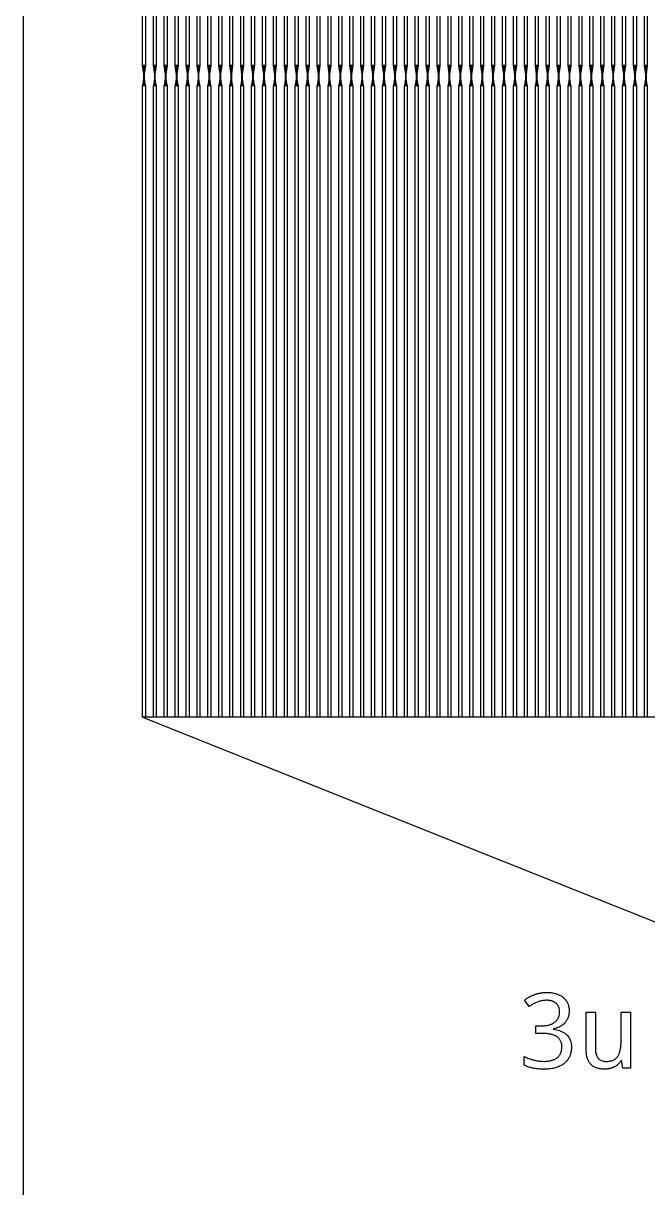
# Model space of a CAD drawing. Extents: x 0 to 762, y 0 to 762.
# Drawn here: x 0 to 65.7, y 135.9 to 258.4 of the extents above; entities that cross this region are included whole.
import ezdxf

# ---------------------------------------------------------------- set-up
doc = ezdxf.new("R2010")
doc.units = 0
doc.layers.get('0').update_dxf_attribs({"linetype": 'CONTINUOUS'})

msp = doc.modelspace()

# ---------------------------------------------------------------- linework, layer by layer
at = {"color": 7}
msp.add_lwpolyline([(0, 0), (761.986, 0), (761.986, 761.986), (0, 761.986), (0, 0)], close=True, dxfattribs=at)
at = {"color": 0}
for points in [[(12.5497, 322.574), (12.8498, 322.574), (12.8498, 253.996), (12.5497, 253.996), (12.5497, 322.574)], [(13.6985, 322.574), (13.9985, 322.574), (13.9985, 253.996), (13.6985, 253.996), (13.6985, 322.574)], [(14.8472, 322.574), (15.1472, 322.574), (15.1472, 253.996), (14.8472, 253.996), (14.8472, 322.574)], [(15.996, 322.574), (16.296, 322.574), (16.296, 253.996), (15.996, 253.996), (15.996, 322.574)], [(17.1446, 322.574), (17.4447, 322.574), (17.4447, 253.996), (17.1446, 253.996), (17.1446, 322.574)], [(18.2935, 322.574), (18.5935, 322.574), (18.5935, 253.996), (18.2935, 253.996), (18.2935, 322.574)], [(19.4421, 322.574), (19.7421, 322.574), (19.7421, 253.996), (19.4421, 253.996), (19.4421, 322.574)], [(20.5908, 322.574), (20.8908, 322.574), (20.8908, 253.996), (20.5908, 253.996), (20.5908, 322.574)], [(21.7396, 322.574), (22.0396, 322.574), (22.0396, 253.996), (21.7396, 253.996), (21.7396, 322.574)], [(22.8883, 322.574), (23.1883, 322.574), (23.1883, 253.996), (22.8883, 253.996), (22.8883, 322.574)], [(24.0369, 322.574), (24.3371, 322.574), (24.3371, 253.996), (24.0369, 253.996), (24.0369, 322.574)], [(25.1857, 322.574), (25.4857, 322.574), (25.4857, 253.996), (25.1857, 253.996), (25.1857, 322.574)], [(26.3344, 322.574), (26.6344, 322.574), (26.6344, 253.996), (26.3344, 253.996), (26.3344, 322.574)], [(27.4832, 322.574), (27.7832, 322.574), (27.7832, 253.996), (27.4832, 253.996), (27.4832, 322.574)], [(28.6319, 322.574), (28.9319, 322.574), (28.9319, 253.996), (28.6319, 253.996), (28.6319, 322.574)], [(29.7806, 322.574), (30.0806, 322.574), (30.0806, 253.996), (29.7806, 253.996), (29.7806, 322.574)], [(30.9293, 322.574), (31.2294, 322.574), (31.2294, 253.996), (30.9293, 253.996), (30.9293, 322.574)], [(32.0781, 322.574), (32.3781, 322.574), (32.3781, 253.996), (32.0781, 253.996), (32.0781, 322.574)], [(33.2268, 322.574), (33.5268, 322.574), (33.5268, 253.996), (33.2268, 253.996), (33.2268, 322.574)], [(34.3756, 322.574), (34.6756, 322.574), (34.6756, 253.996), (34.3756, 253.996), (34.3756, 322.574)], [(35.5243, 322.574), (35.8243, 322.574), (35.8243, 253.996), (35.5243, 253.996), (35.5243, 322.574)], [(36.6729, 322.574), (36.9729, 322.574), (36.9729, 253.996), (36.6729, 253.996), (36.6729, 322.574)], [(37.8217, 322.574), (38.1217, 322.574), (38.1217, 253.996), (37.8217, 253.996), (37.8217, 322.574)], [(38.9704, 322.574), (39.2704, 322.574), (39.2704, 253.996), (38.9704, 253.996), (38.9704, 322.574)], [(40.1192, 322.574), (40.4192, 322.574), (40.4192, 253.996), (40.1192, 253.996), (40.1192, 322.574)], [(41.2679, 322.574), (41.5679, 322.574), (41.5679, 253.996), (41.2679, 253.996), (41.2679, 322.574)], [(42.4165, 322.574), (42.7165, 322.574), (42.7165, 253.996), (42.4165, 253.996), (42.4165, 322.574)], [(43.5653, 322.574), (43.8653, 322.574), (43.8653, 253.996), (43.5653, 253.996), (43.5653, 322.574)], [(44.714, 322.574), (45.014, 322.574), (45.014, 253.996), (44.714, 253.996), (44.714, 322.574)], [(45.8628, 322.574), (46.1628, 322.574), (46.1628, 253.996), (45.8628, 253.996), (45.8628, 322.574)], [(47.0114, 322.574), (47.3115, 322.574), (47.3115, 253.996), (47.0114, 253.996), (47.0114, 322.574)], [(48.1601, 322.574), (48.4601, 322.574), (48.4601, 253.996), (48.1601, 253.996), (48.1601, 322.574)], [(49.3089, 322.574), (49.6089, 322.574), (49.6089, 253.996), (49.3089, 253.996), (49.3089, 322.574)], [(50.4576, 322.574), (50.7576, 322.574), (50.7576, 253.996), (50.4576, 253.996), (50.4576, 322.574)], [(51.6064, 322.574), (51.9064, 322.574), (51.9064, 253.996), (51.6064, 253.996), (51.6064, 322.574)], [(52.755, 322.574), (53.055, 322.574), (53.055, 253.996), (52.755, 253.996), (52.755, 322.574)], [(53.9038, 322.574), (54.2039, 322.574), (54.2039, 253.996), (53.9038, 253.996), (53.9038, 322.574)], [(55.0525, 322.574), (55.3525, 322.574), (55.3525, 253.996), (55.0525, 253.996), (55.0525, 322.574)], [(56.2013, 322.574), (56.5013, 322.574), (56.5013, 253.996), (56.2013, 253.996), (56.2013, 322.574)], [(57.35, 322.574), (57.65, 322.574), (57.65, 253.996), (57.35, 253.996), (57.35, 322.574)], [(58.4988, 322.574), (58.7987, 322.574), (58.7987, 253.996), (58.4988, 253.996), (58.4988, 322.574)], [(59.6474, 322.574), (59.9474, 322.574), (59.9474, 253.996), (59.6474, 253.996), (59.6474, 322.574)], [(60.7961, 322.574), (61.0961, 322.574), (61.0961, 253.996), (60.7961, 253.996), (60.7961, 322.574)], [(61.9449, 322.574), (62.2449, 322.574), (62.2449, 253.996), (61.9449, 253.996), (61.9449, 322.574)], [(63.0936, 322.574), (63.3936, 322.574), (63.3936, 253.996), (63.0936, 253.996), (63.0936, 322.574)], [(64.2424, 322.574), (64.5424, 322.574), (64.5424, 253.996), (64.2424, 253.996), (64.2424, 322.574)], [(65.391, 322.574), (65.691, 322.574), (65.691, 253.996), (65.391, 253.996), (65.391, 322.574)], [(12.5497, 253.996), (12.8498, 253.996), (12.7148, 253.096), (12.6848, 253.096), (12.5497, 253.996)], [(12.6848, 253.996), (12.7148, 253.996), (12.7148, 251.896), (12.6848, 251.896), (12.6848, 253.996)], [(13.6985, 253.996), (13.9985, 253.996), (13.8635, 253.096), (13.8335, 253.096), (13.6985, 253.996)], [(13.8335, 253.996), (13.8635, 253.996), (13.8635, 251.896), (13.8335, 251.896), (13.8335, 253.996)], [(14.8472, 253.996), (15.1472, 253.996), (15.0122, 253.096), (14.9822, 253.096), (14.8472, 253.996)], [(14.9822, 253.996), (15.0122, 253.996), (15.0122, 251.896), (14.9822, 251.896), (14.9822, 253.996)], [(15.996, 253.996), (16.296, 253.996), (16.161, 253.096), (16.131, 253.096), (15.996, 253.996)], [(16.131, 253.996), (16.161, 253.996), (16.161, 251.896), (16.131, 251.896), (16.131, 253.996)], [(17.1446, 253.996), (17.4447, 253.996), (17.3097, 253.096), (17.2797, 253.096), (17.1446, 253.996)], [(17.2797, 253.996), (17.3097, 253.996), (17.3097, 251.896), (17.2797, 251.896), (17.2797, 253.996)], [(18.2935, 253.996), (18.5933, 253.996), (18.4583, 253.096), (18.4283, 253.096), (18.2935, 253.996)], [(18.4283, 253.996), (18.4583, 253.996), (18.4583, 251.896), (18.4283, 251.896), (18.4283, 253.996)], [(19.4421, 253.996), (19.7421, 253.996), (19.6071, 253.096), (19.5771, 253.096), (19.4421, 253.996)], [(19.5771, 253.996), (19.6071, 253.996), (19.6071, 251.896), (19.5771, 251.896), (19.5771, 253.996)], [(20.5908, 253.996), (20.8908, 253.996), (20.7558, 253.096), (20.7258, 253.096), (20.5908, 253.996)], [(20.7258, 253.996), (20.7558, 253.996), (20.7558, 251.896), (20.7258, 251.896), (20.7258, 253.996)], [(21.7396, 253.996), (22.0396, 253.996), (21.9046, 253.096), (21.8746, 253.096), (21.7396, 253.996)], [(21.8746, 253.996), (21.9046, 253.996), (21.9046, 251.896), (21.8746, 251.896), (21.8746, 253.996)], [(22.8883, 253.996), (23.1882, 253.996), (23.0533, 253.096), (23.0233, 253.096), (22.8883, 253.996)], [(23.0233, 253.996), (23.0533, 253.996), (23.0533, 251.896), (23.0233, 251.896), (23.0233, 253.996)], [(24.0369, 253.996), (24.3369, 253.996), (24.2019, 253.096), (24.1719, 253.096), (24.0369, 253.996)], [(24.1719, 253.996), (24.2019, 253.996), (24.2019, 251.896), (24.1719, 251.896), (24.1719, 253.996)], [(25.1857, 253.996), (25.4857, 253.996), (25.3507, 253.096), (25.3207, 253.096), (25.1857, 253.996)], [(25.3207, 253.996), (25.3507, 253.996), (25.3507, 251.896), (25.3207, 251.896), (25.3207, 253.996)], [(26.3344, 253.996), (26.6344, 253.996), (26.4994, 253.096), (26.4694, 253.096), (26.3344, 253.996)], [(26.4694, 253.996), (26.4994, 253.996), (26.4994, 251.896), (26.4694, 251.896), (26.4694, 253.996)], [(27.4832, 253.996), (27.7832, 253.996), (27.6482, 253.096), (27.6182, 253.096), (27.4832, 253.996)], [(27.6182, 253.996), (27.6482, 253.996), (27.6482, 251.896), (27.6182, 251.896), (27.6182, 253.996)], [(28.6319, 253.996), (28.9319, 253.996), (28.7969, 253.096), (28.7668, 253.096), (28.6319, 253.996)], [(28.7668, 253.996), (28.7969, 253.996), (28.7969, 251.896), (28.7668, 251.896), (28.7668, 253.996)], [(29.7806, 253.996), (30.0806, 253.996), (29.9456, 253.096), (29.9157, 253.096), (29.7806, 253.996)], [(29.9157, 253.996), (29.9457, 253.996), (29.9457, 251.896), (29.9157, 251.896), (29.9157, 253.996)], [(30.9293, 253.996), (31.2293, 253.996), (31.0943, 253.096), (31.0643, 253.096), (30.9293, 253.996)], [(31.0643, 253.996), (31.0943, 253.996), (31.0943, 251.896), (31.0643, 251.896), (31.0643, 253.996)], [(32.0781, 253.996), (32.3781, 253.996), (32.2431, 253.096), (32.2131, 253.096), (32.0781, 253.996)], [(32.2131, 253.996), (32.2431, 253.996), (32.2431, 251.896), (32.2131, 251.896), (32.2131, 253.996)], [(33.2268, 253.996), (33.5268, 253.996), (33.3918, 253.096), (33.3618, 253.096), (33.2268, 253.996)], [(33.3618, 253.996), (33.3918, 253.996), (33.3918, 251.896), (33.3618, 251.896), (33.3618, 253.996)], [(34.3756, 253.996), (34.6756, 253.996), (34.5406, 253.096), (34.5106, 253.096), (34.3756, 253.996)], [(34.5106, 253.996), (34.5406, 253.996), (34.5406, 251.896), (34.5106, 251.896), (34.5106, 253.996)], [(35.5243, 253.996), (35.8242, 253.996), (35.6893, 253.096), (35.6592, 253.096), (35.5243, 253.996)], [(35.6592, 253.996), (35.6893, 253.996), (35.6893, 251.896), (35.6592, 251.896), (35.6592, 253.996)], [(36.6729, 253.996), (36.9729, 253.996), (36.8379, 253.096), (36.8079, 253.096), (36.6729, 253.996)], [(36.8079, 253.996), (36.8379, 253.996), (36.8379, 251.896), (36.8079, 251.896), (36.8079, 253.996)], [(37.8217, 253.996), (38.1217, 253.996), (37.9867, 253.096), (37.9567, 253.096), (37.8217, 253.996)], [(37.9567, 253.996), (37.9867, 253.996), (37.9867, 251.896), (37.9567, 251.896), (37.9567, 253.996)], [(38.9704, 253.996), (39.2704, 253.996), (39.1354, 253.096), (39.1054, 253.096), (38.9704, 253.996)], [(39.1054, 253.996), (39.1354, 253.996), (39.1354, 251.896), (39.1054, 251.896), (39.1054, 253.996)], [(40.1192, 253.996), (40.4192, 253.996), (40.2842, 253.096), (40.2542, 253.096), (40.1192, 253.996)], [(40.2542, 253.996), (40.2842, 253.996), (40.2842, 251.896), (40.2542, 251.896), (40.2542, 253.996)], [(41.2679, 253.996), (41.5678, 253.996), (41.4328, 253.096), (41.4028, 253.096), (41.2679, 253.996)], [(41.4028, 253.996), (41.4328, 253.996), (41.4328, 251.896), (41.4028, 251.896), (41.4028, 253.996)], [(42.4165, 253.996), (42.7165, 253.996), (42.5815, 253.096), (42.5515, 253.096), (42.4165, 253.996)], [(42.5515, 253.996), (42.5815, 253.996), (42.5815, 251.896), (42.5515, 251.896), (42.5515, 253.996)], [(43.5653, 253.996), (43.8653, 253.996), (43.7303, 253.096), (43.7003, 253.096), (43.5653, 253.996)], [(43.7003, 253.996), (43.7303, 253.996), (43.7303, 251.896), (43.7003, 251.896), (43.7003, 253.996)], [(44.714, 253.996), (45.014, 253.996), (44.879, 253.096), (44.849, 253.096), (44.714, 253.996)], [(44.849, 253.996), (44.879, 253.996), (44.879, 251.896), (44.849, 251.896), (44.849, 253.996)], [(45.8628, 253.996), (46.1626, 253.996), (46.0278, 253.096), (45.9978, 253.096), (45.8628, 253.996)], [(45.9978, 253.996), (46.0278, 253.996), (46.0278, 251.896), (45.9978, 251.896), (45.9978, 253.996)], [(47.0114, 253.996), (47.3115, 253.996), (47.1764, 253.096), (47.1464, 253.096), (47.0114, 253.996)], [(47.1464, 253.996), (47.1764, 253.996), (47.1764, 251.896), (47.1464, 251.896), (47.1464, 253.996)], [(48.1601, 253.996), (48.4601, 253.996), (48.3251, 253.096), (48.2951, 253.096), (48.1601, 253.996)], [(48.2951, 253.996), (48.3251, 253.996), (48.3251, 251.896), (48.2951, 251.896), (48.2951, 253.996)], [(49.3089, 253.996), (49.6089, 253.996), (49.4739, 253.096), (49.4439, 253.096), (49.3089, 253.996)], [(49.4439, 253.996), (49.4739, 253.996), (49.4739, 251.896), (49.4439, 251.896), (49.4439, 253.996)], [(50.4576, 253.996), (50.7576, 253.996), (50.6226, 253.096), (50.5926, 253.096), (50.4576, 253.996)], [(50.5926, 253.996), (50.6226, 253.996), (50.6226, 251.896), (50.5926, 251.896), (50.5926, 253.996)], [(51.6064, 253.996), (51.9064, 253.996), (51.7714, 253.096), (51.7414, 253.096), (51.6064, 253.996)], [(51.7414, 253.996), (51.7714, 253.996), (51.7714, 251.896), (51.7414, 251.896), (51.7414, 253.996)], [(52.755, 253.996), (53.055, 253.996), (52.9201, 253.096), (52.8901, 253.096), (52.755, 253.996)], [(52.8901, 253.996), (52.9201, 253.996), (52.9201, 251.896), (52.8901, 251.896), (52.8901, 253.996)], [(53.9038, 253.996), (54.2037, 253.996), (54.0687, 253.096), (54.0388, 253.096), (53.9038, 253.996)], [(54.0388, 253.996), (54.0687, 253.996), (54.0687, 251.896), (54.0388, 251.896), (54.0388, 253.996)], [(55.0525, 253.996), (55.3525, 253.996), (55.2175, 253.096), (55.1875, 253.096), (55.0525, 253.996)], [(55.1875, 253.996), (55.2175, 253.996), (55.2175, 251.896), (55.1875, 251.896), (55.1875, 253.996)], [(56.2013, 253.996), (56.5013, 253.996), (56.3663, 253.096), (56.3362, 253.096), (56.2013, 253.996)], [(56.3362, 253.996), (56.3663, 253.996), (56.3663, 251.896), (56.3362, 251.896), (56.3362, 253.996)], [(57.35, 253.996), (57.65, 253.996), (57.515, 253.096), (57.485, 253.096), (57.35, 253.996)], [(57.485, 253.996), (57.515, 253.996), (57.515, 251.896), (57.485, 251.896), (57.485, 253.996)], [(58.4988, 253.996), (58.7986, 253.996), (58.6638, 253.096), (58.6337, 253.096), (58.4988, 253.996)], [(58.6337, 253.996), (58.6638, 253.996), (58.6638, 251.896), (58.6337, 251.896), (58.6337, 253.996)], [(59.6474, 253.996), (59.9474, 253.996), (59.8124, 253.096), (59.7824, 253.096), (59.6474, 253.996)], [(59.7824, 253.996), (59.8124, 253.996), (59.8124, 251.896), (59.7824, 251.896), (59.7824, 253.996)], [(60.7961, 253.996), (61.0961, 253.996), (60.9611, 253.096), (60.9311, 253.096), (60.7961, 253.996)], [(60.9311, 253.996), (60.9611, 253.996), (60.9611, 251.896), (60.9311, 251.896), (60.9311, 253.996)], [(61.9449, 253.996), (62.2449, 253.996), (62.1099, 253.096), (62.0799, 253.096), (61.9449, 253.996)], [(62.0799, 253.996), (62.1099, 253.996), (62.1099, 251.896), (62.0799, 251.896), (62.0799, 253.996)], [(63.0936, 253.996), (63.3936, 253.996), (63.2586, 253.096), (63.2286, 253.096), (63.0936, 253.996)], [(63.2286, 253.996), (63.2586, 253.996), (63.2586, 251.896), (63.2286, 251.896), (63.2286, 253.996)], [(64.2424, 253.996), (64.5424, 253.996), (64.4072, 253.096), (64.3772, 253.096), (64.2424, 253.996)], [(64.3772, 253.996), (64.4072, 253.996), (64.4072, 251.896), (64.3772, 251.896), (64.3772, 253.996)], [(65.391, 253.996), (65.691, 253.996), (65.556, 253.096), (65.5261, 253.096), (65.391, 253.996)], [(65.5261, 253.996), (65.5561, 253.996), (65.5561, 251.896), (65.5261, 251.896), (65.5261, 253.996)], [(12.5497, 251.896), (12.8498, 251.896), (12.7148, 252.796), (12.6848, 252.796), (12.5497, 251.896)], [(13.6985, 251.896), (13.9985, 251.896), (13.8635, 252.796), (13.8335, 252.796), (13.6985, 251.896)], [(14.8472, 251.896), (15.1472, 251.896), (15.0122, 252.796), (14.9822, 252.796), (14.8472, 251.896)], [(15.996, 251.896), (16.296, 251.896), (16.161, 252.796), (16.131, 252.796), (15.996, 251.896)], [(17.1446, 251.896), (17.4447, 251.896), (17.3097, 252.796), (17.2797, 252.796), (17.1446, 251.896)], [(18.2935, 251.896), (18.5933, 251.896), (18.4583, 252.796), (18.4283, 252.796), (18.2935, 251.896)], [(19.4421, 251.896), (19.7421, 251.896), (19.6071, 252.796), (19.5771, 252.796), (19.4421, 251.896)], [(20.5908, 251.896), (20.8908, 251.896), (20.7558, 252.796), (20.7258, 252.796), (20.5908, 251.896)], [(21.7396, 251.896), (22.0396, 251.896), (21.9046, 252.796), (21.8746, 252.796), (21.7396, 251.896)], [(22.8883, 251.896), (23.1882, 251.896), (23.0533, 252.796), (23.0233, 252.796), (22.8883, 251.896)], [(24.0369, 251.896), (24.3369, 251.896), (24.2019, 252.796), (24.1719, 252.796), (24.0369, 251.896)], [(25.1857, 251.896), (25.4857, 251.896), (25.3507, 252.796), (25.3207, 252.796), (25.1857, 251.896)], [(26.3344, 251.896), (26.6344, 251.896), (26.4994, 252.796), (26.4694, 252.796), (26.3344, 251.896)], [(27.4832, 251.896), (27.7832, 251.896), (27.6482, 252.796), (27.6182, 252.796), (27.4832, 251.896)], [(28.6319, 251.896), (28.9319, 251.896), (28.7969, 252.796), (28.7668, 252.796), (28.6319, 251.896)], [(29.7806, 251.896), (30.0806, 251.896), (29.9456, 252.796), (29.9157, 252.796), (29.7806, 251.896)], [(30.9293, 251.896), (31.2293, 251.896), (31.0943, 252.796), (31.0643, 252.796), (30.9293, 251.896)], [(32.0781, 251.896), (32.3781, 251.896), (32.2431, 252.796), (32.2131, 252.796), (32.0781, 251.896)], [(33.2268, 251.896), (33.5268, 251.896), (33.3918, 252.796), (33.3618, 252.796), (33.2268, 251.896)], [(34.3756, 251.896), (34.6756, 251.896), (34.5406, 252.796), (34.5106, 252.796), (34.3756, 251.896)], [(35.5243, 251.896), (35.8242, 251.896), (35.6893, 252.796), (35.6592, 252.796), (35.5243, 251.896)], [(36.6729, 251.896), (36.9729, 251.896), (36.8379, 252.796), (36.8079, 252.796), (36.6729, 251.896)], [(37.8217, 251.896), (38.1217, 251.896), (37.9867, 252.796), (37.9567, 252.796), (37.8217, 251.896)], [(38.9704, 251.896), (39.2704, 251.896), (39.1354, 252.796), (39.1054, 252.796), (38.9704, 251.896)], [(40.1192, 251.896), (40.4192, 251.896), (40.2842, 252.796), (40.2542, 252.796), (40.1192, 251.896)], [(41.2679, 251.896), (41.5678, 251.896), (41.4328, 252.796), (41.4028, 252.796), (41.2679, 251.896)], [(42.4165, 251.896), (42.7165, 251.896), (42.5815, 252.796), (42.5515, 252.796), (42.4165, 251.896)], [(43.5653, 251.896), (43.8653, 251.896), (43.7303, 252.796), (43.7003, 252.796), (43.5653, 251.896)], [(44.714, 251.896), (45.014, 251.896), (44.879, 252.796), (44.849, 252.796), (44.714, 251.896)], [(45.8628, 251.896), (46.1626, 251.896), (46.0278, 252.796), (45.9978, 252.796), (45.8628, 251.896)], [(47.0114, 251.896), (47.3115, 251.896), (47.1764, 252.796), (47.1464, 252.796), (47.0114, 251.896)], [(48.1601, 251.896), (48.4601, 251.896), (48.3251, 252.796), (48.2951, 252.796), (48.1601, 251.896)], [(49.3089, 251.896), (49.6089, 251.896), (49.4739, 252.796), (49.4439, 252.796), (49.3089, 251.896)], [(50.4576, 251.896), (50.7576, 251.896), (50.6226, 252.796), (50.5926, 252.796), (50.4576, 251.896)], [(51.6064, 251.896), (51.9064, 251.896), (51.7714, 252.796), (51.7414, 252.796), (51.6064, 251.896)], [(52.755, 251.896), (53.055, 251.896), (52.9201, 252.796), (52.8901, 252.796), (52.755, 251.896)], [(53.9038, 251.896), (54.2037, 251.896), (54.0687, 252.796), (54.0388, 252.796), (53.9038, 251.896)], [(55.0525, 251.896), (55.3525, 251.896), (55.2175, 252.796), (55.1875, 252.796), (55.0525, 251.896)], [(56.2013, 251.896), (56.5013, 251.896), (56.3663, 252.796), (56.3362, 252.796), (56.2013, 251.896)], [(57.35, 251.896), (57.65, 251.896), (57.515, 252.796), (57.485, 252.796), (57.35, 251.896)], [(58.4988, 251.896), (58.7986, 251.896), (58.6638, 252.796), (58.6337, 252.796), (58.4988, 251.896)], [(59.6474, 251.896), (59.9474, 251.896), (59.8124, 252.796), (59.7824, 252.796), (59.6474, 251.896)], [(60.7961, 251.896), (61.0961, 251.896), (60.9611, 252.796), (60.9311, 252.796), (60.7961, 251.896)], [(61.9449, 251.896), (62.2449, 251.896), (62.1099, 252.796), (62.0799, 252.796), (61.9449, 251.896)], [(63.0936, 251.896), (63.3936, 251.896), (63.2586, 252.796), (63.2286, 252.796), (63.0936, 251.896)], [(64.2424, 251.896), (64.5424, 251.896), (64.4072, 252.796), (64.3772, 252.796), (64.2424, 251.896)], [(65.391, 251.896), (65.691, 251.896), (65.556, 252.796), (65.5261, 252.796), (65.391, 251.896)], [(12.5497, 251.896), (12.8498, 251.896), (12.8498, 185.417), (12.5497, 185.417), (12.5497, 251.896)], [(13.6985, 251.896), (13.9985, 251.896), (13.9985, 185.417), (13.6985, 185.417), (13.6985, 251.896)], [(14.8472, 251.896), (15.1472, 251.896), (15.1472, 185.417), (14.8472, 185.417), (14.8472, 251.896)], [(15.996, 251.896), (16.296, 251.896), (16.296, 185.417), (15.996, 185.417), (15.996, 251.896)], [(17.1446, 251.896), (17.4447, 251.896), (17.4447, 185.417), (17.1446, 185.417), (17.1446, 251.896)], [(18.2935, 251.896), (18.5935, 251.896), (18.5935, 185.417), (18.2935, 185.417), (18.2935, 251.896)], [(19.4421, 251.896), (19.7421, 251.896), (19.7421, 185.417), (19.4421, 185.417), (19.4421, 251.896)], [(20.5908, 251.896), (20.8908, 251.896), (20.8908, 185.417), (20.5908, 185.417), (20.5908, 251.896)], [(21.7396, 251.896), (22.0396, 251.896), (22.0396, 185.417), (21.7396, 185.417), (21.7396, 251.896)], [(22.8883, 251.896), (23.1883, 251.896), (23.1883, 185.417), (22.8883, 185.417), (22.8883, 251.896)], [(24.0369, 251.896), (24.3371, 251.896), (24.3371, 185.417), (24.0369, 185.417), (24.0369, 251.896)], [(25.1857, 251.896), (25.4857, 251.896), (25.4857, 185.417), (25.1857, 185.417), (25.1857, 251.896)], [(26.3344, 251.896), (26.6344, 251.896), (26.6344, 185.417), (26.3344, 185.417), (26.3344, 251.896)], [(27.4832, 251.896), (27.7832, 251.896), (27.7832, 185.417), (27.4832, 185.417), (27.4832, 251.896)], [(28.6319, 251.896), (28.9319, 251.896), (28.9319, 185.417), (28.6319, 185.417), (28.6319, 251.896)], [(29.7806, 251.896), (30.0806, 251.896), (30.0806, 185.417), (29.7806, 185.417), (29.7806, 251.896)], [(30.9293, 251.896), (31.2294, 251.896), (31.2294, 185.417), (30.9293, 185.417), (30.9293, 251.896)], [(32.0781, 251.896), (32.3781, 251.896), (32.3781, 185.417), (32.0781, 185.417), (32.0781, 251.896)], [(33.2268, 251.896), (33.5268, 251.896), (33.5268, 185.417), (33.2268, 185.417), (33.2268, 251.896)], [(34.3756, 251.896), (34.6756, 251.896), (34.6756, 185.417), (34.3756, 185.417), (34.3756, 251.896)], [(35.5243, 251.896), (35.8243, 251.896), (35.8243, 185.417), (35.5243, 185.417), (35.5243, 251.896)], [(36.6729, 251.896), (36.9729, 251.896), (36.9729, 185.417), (36.6729, 185.417), (36.6729, 251.896)], [(37.8217, 251.896), (38.1217, 251.896), (38.1217, 185.417), (37.8217, 185.417), (37.8217, 251.896)], [(38.9704, 251.896), (39.2704, 251.896), (39.2704, 185.417), (38.9704, 185.417), (38.9704, 251.896)], [(40.1192, 251.896), (40.4192, 251.896), (40.4192, 185.417), (40.1192, 185.417), (40.1192, 251.896)], [(41.2679, 251.896), (41.5679, 251.896), (41.5679, 185.417), (41.2679, 185.417), (41.2679, 251.896)], [(42.4165, 251.896), (42.7165, 251.896), (42.7165, 185.417), (42.4165, 185.417), (42.4165, 251.896)], [(43.5653, 251.896), (43.8653, 251.896), (43.8653, 185.417), (43.5653, 185.417), (43.5653, 251.896)], [(44.714, 251.896), (45.014, 251.896), (45.014, 185.417), (44.714, 185.417), (44.714, 251.896)], [(45.8628, 251.896), (46.1628, 251.896), (46.1628, 185.417), (45.8628, 185.417), (45.8628, 251.896)], [(47.0114, 251.896), (47.3115, 251.896), (47.3115, 185.417), (47.0114, 185.417), (47.0114, 251.896)], [(48.1601, 251.896), (48.4601, 251.896), (48.4601, 185.417), (48.1601, 185.417), (48.1601, 251.896)], [(49.3089, 251.896), (49.6089, 251.896), (49.6089, 185.417), (49.3089, 185.417), (49.3089, 251.896)], [(50.4576, 251.896), (50.7576, 251.896), (50.7576, 185.417), (50.4576, 185.417), (50.4576, 251.896)], [(51.6064, 251.896), (51.9064, 251.896), (51.9064, 185.417), (51.6064, 185.417), (51.6064, 251.896)], [(52.755, 251.896), (53.055, 251.896), (53.055, 185.417), (52.755, 185.417), (52.755, 251.896)], [(53.9038, 251.896), (54.2039, 251.896), (54.2039, 185.417), (53.9038, 185.417), (53.9038, 251.896)], [(55.0525, 251.896), (55.3525, 251.896), (55.3525, 185.417), (55.0525, 185.417), (55.0525, 251.896)], [(56.2013, 251.896), (56.5013, 251.896), (56.5013, 185.417), (56.2013, 185.417), (56.2013, 251.896)], [(57.35, 251.896), (57.65, 251.896), (57.65, 185.417), (57.35, 185.417), (57.35, 251.896)], [(58.4988, 251.896), (58.7987, 251.896), (58.7987, 185.417), (58.4988, 185.417), (58.4988, 251.896)], [(59.6474, 251.896), (59.9474, 251.896), (59.9474, 185.417), (59.6474, 185.417), (59.6474, 251.896)], [(60.7961, 251.896), (61.0961, 251.896), (61.0961, 185.417), (60.7961, 185.417), (60.7961, 251.896)], [(61.9449, 251.896), (62.2449, 251.896), (62.2449, 185.417), (61.9449, 185.417), (61.9449, 251.896)], [(63.0936, 251.896), (63.3936, 251.896), (63.3936, 185.417), (63.0936, 185.417), (63.0936, 251.896)], [(64.2424, 251.896), (64.5424, 251.896), (64.5424, 185.417), (64.2424, 185.417), (64.2424, 251.896)], [(65.391, 251.896), (65.691, 251.896), (65.691, 185.417), (65.391, 185.417), (65.391, 251.896)], [(126.998, 139.697), (241.446, 185.417), (12.5497, 185.417), (126.998, 139.697)], [(57.4644, 154.483), (57.4632, 154.406), (57.4594, 154.331), (57.4533, 154.256), (57.4447, 154.182), (57.4335, 154.11), (57.4199, 154.039), (57.4039, 153.969), (57.3854, 153.901), (57.3643, 153.835), (57.3408, 153.769), (57.3151, 153.706), (57.2874, 153.644), (57.2576, 153.583), (57.2257, 153.525), (57.1918, 153.469), (57.156, 153.414), (57.1179, 153.361), (57.0779, 153.308), (57.0358, 153.26), (56.9918, 153.211), (56.9468, 153.164), (56.9, 153.119), (56.8514, 153.076), (56.801, 153.035), (56.7487, 152.994), (56.6946, 152.957), (56.6388, 152.919), (56.581, 152.885), (56.5214, 152.851), (56.46, 152.819), (56.3971, 152.79), (56.3326, 152.763), (56.2668, 152.736), (56.1997, 152.712), (56.131, 152.69), (56.061, 152.669), (55.9897, 152.65), (55.9169, 152.633), (55.8428, 152.618), (55.7671, 152.604), (55.7671, 152.572), (55.9528, 152.544), (56.1292, 152.51), (56.2965, 152.468), (56.4546, 152.418), (56.6036, 152.361), (56.7436, 152.297), (56.8744, 152.225), (56.996, 152.146), (57.1086, 152.058), (57.2119, 151.965), (57.3058, 151.865), (57.3899, 151.76), (57.464, 151.649), (57.5282, 151.531), (57.5826, 151.407), (57.6271, 151.278), (57.6617, 151.143), (57.6864, 151.003), (57.7011, 150.856), (57.7061, 150.703), (57.7043, 150.6), (57.699, 150.5), (57.6901, 150.401), (57.6778, 150.304), (57.6618, 150.208), (57.6424, 150.115), (57.6193, 150.022), (57.5926, 149.932), (57.5625, 149.844), (57.5289, 149.757), (57.4926, 149.672), (57.4528, 149.59), (57.4093, 149.51), (57.3621, 149.432), (57.3114, 149.357), (57.2569, 149.285), (57.1988, 149.214), (57.1369, 149.146), (57.0715, 149.079), (57.0025, 149.017), (56.9297, 148.956), (56.8532, 148.897), (56.7729, 148.842), (56.6889, 148.789), (56.601, 148.739), (56.5094, 148.693), (56.4142, 148.649), (56.315, 148.607), (56.2121, 148.568), (56.1056, 148.533), (55.995, 148.5), (55.8806, 148.471), (55.7622, 148.444), (55.6397, 148.422), (55.5133, 148.404), (55.3831, 148.389), (55.2487, 148.376), (55.1104, 148.368), (54.9681, 148.362), (54.8218, 148.361), (54.7054, 148.362), (54.5903, 148.364), (54.4764, 148.369), (54.3637, 148.375), (54.2525, 148.383), (54.1425, 148.394), (54.0337, 148.406), (53.9264, 148.419), (53.8203, 148.435), (53.7154, 148.453), (53.6129, 148.472), (53.5115, 148.494), (53.4114, 148.521), (53.3124, 148.55), (53.2146, 148.581), (53.1179, 148.615), (53.0225, 148.654), (52.9282, 148.694), (52.8351, 148.739), (52.7432, 148.785), (52.7432, 149.699), (52.8375, 149.65), (52.9332, 149.604), (53.0304, 149.56), (53.129, 149.518), (53.2293, 149.479), (53.3311, 149.443), (53.4343, 149.408), (53.539, 149.375), (53.6453, 149.344), (53.7529, 149.317), (53.8621, 149.292), (53.9703, 149.268), (54.0774, 149.249), (54.1835, 149.231), (54.2888, 149.217), (54.3931, 149.204), (54.4963, 149.194), (54.5986, 149.188), (54.7, 149.185), (54.8004, 149.182), (54.8978, 149.183), (54.9926, 149.188), (55.0847, 149.192), (55.1742, 149.2), (55.261, 149.21), (55.345, 149.221), (55.4264, 149.235), (55.505, 149.251), (55.5811, 149.269), (55.6543, 149.29), (55.725, 149.313), (55.7932, 149.336), (55.8586, 149.362), (55.9217, 149.39), (55.9819, 149.421), (56.0397, 149.451), (56.095, 149.485), (56.1476, 149.521), (56.1976, 149.557), (56.2451, 149.596), (56.2911, 149.638), (56.3346, 149.679), (56.3754, 149.724), (56.4136, 149.769), (56.4493, 149.818), (56.4824, 149.868), (56.5129, 149.919), (56.5408, 149.972), (56.5661, 150.028), (56.5889, 150.085), (56.6104, 150.143), (56.6296, 150.204), (56.6464, 150.265), (56.6611, 150.328), (56.6735, 150.393), (56.6838, 150.458), (56.6915, 150.525), (56.6972, 150.593), (56.7006, 150.664), (56.7017, 150.735), (56.7003, 150.807), (56.696, 150.876), (56.6888, 150.944), (56.6785, 151.01), (56.6654, 151.074), (56.6496, 151.135), (56.6307, 151.193), (56.6089, 151.25), (56.5843, 151.306), (56.5567, 151.358), (56.5275, 151.41), (56.4958, 151.46), (56.4618, 151.507), (56.4253, 151.553), (56.3861, 151.597), (56.3447, 151.639), (56.3007, 151.679), (56.2542, 151.717), (56.2053, 151.753), (56.1539, 151.788), (56.1, 151.821), (56.0439, 151.853), (55.9854, 151.882), (55.9244, 151.911), (55.8611, 151.936), (55.7956, 151.961), (55.7275, 151.983), (55.6572, 152.004), (55.5844, 152.024), (55.5093, 152.04), (55.4331, 152.056), (55.3549, 152.069), (55.2746, 152.081), (55.1922, 152.092), (55.1079, 152.1), (55.0214, 152.108), (54.9329, 152.114), (54.8425, 152.118), (54.75, 152.119), (54.6553, 152.121), (53.941, 152.121), (53.941, 152.932), (54.6553, 152.932), (54.7414, 152.933), (54.8254, 152.936), (54.9076, 152.942), (54.9879, 152.949), (55.0663, 152.958), (55.1426, 152.971), (55.2171, 152.985), (55.2896, 153), (55.3601, 153.018), (55.4288, 153.039), (55.4953, 153.061), (55.5596, 153.086), (55.6217, 153.112), (55.6814, 153.14), (55.7389, 153.169), (55.7942, 153.201), (55.8472, 153.235), (55.8981, 153.269), (55.9465, 153.307), (55.9928, 153.346), (56.0378, 153.386), (56.0806, 153.428), (56.1211, 153.471), (56.1594, 153.517), (56.1954, 153.563), (56.2293, 153.611), (56.2608, 153.66), (56.2901, 153.711), (56.3171, 153.764), (56.3418, 153.818), (56.3643, 153.874), (56.3844, 153.929), (56.4021, 153.987), (56.4175, 154.046), (56.4306, 154.106), (56.4411, 154.165), (56.4494, 154.228), (56.4553, 154.29), (56.4589, 154.354), (56.46, 154.419), (56.459, 154.475), (56.4561, 154.529), (56.4514, 154.582), (56.4446, 154.633), (56.4358, 154.685), (56.4253, 154.733), (56.4126, 154.782), (56.3982, 154.829), (56.3817, 154.875), (56.3633, 154.919), (56.3432, 154.962), (56.3214, 155.004), (56.2981, 155.044), (56.2731, 155.083), (56.2465, 155.122), (56.2183, 155.158), (56.1885, 155.193), (56.1571, 155.226), (56.124, 155.258), (56.0894, 155.29), (56.0533, 155.319), (56.0157, 155.349), (55.9768, 155.376), (55.9365, 155.403), (55.8947, 155.426), (55.8515, 155.45), (55.8071, 155.471), (55.7611, 155.49), (55.7137, 155.51), (55.6651, 155.526), (55.6151, 155.542), (55.5642, 155.556), (55.5121, 155.567), (55.4589, 155.578), (55.4046, 155.586), (55.3493, 155.593), (55.2929, 155.599), (55.2354, 155.603), (55.1768, 155.606), (55.1172, 155.607), (55.0036, 155.604), (54.8928, 155.599), (54.7844, 155.59), (54.679, 155.578), (54.5761, 155.561), (54.476, 155.54), (54.3785, 155.517), (54.2836, 155.49), (54.1915, 155.458), (54.1021, 155.424), (54.0154, 155.388), (53.9296, 155.349), (53.8444, 155.307), (53.7601, 155.264), (53.6764, 155.218), (53.5936, 155.171), (53.5114, 155.121), (53.43, 155.068), (53.3494, 155.014), (53.2696, 154.957), (52.7754, 155.628), (52.8167, 155.661), (52.8589, 155.693), (52.9018, 155.726), (52.9456, 155.758), (52.9903, 155.789), (53.0358, 155.819), (53.0822, 155.85), (53.1294, 155.881), (53.1776, 155.91), (53.2267, 155.939), (53.2775, 155.968), (53.3293, 155.996), (53.3819, 156.024), (53.4354, 156.05), (53.4899, 156.075), (53.545, 156.1), (53.6011, 156.124), (53.6581, 156.147), (53.7158, 156.169), (53.7744, 156.192), (53.8339, 156.214), (53.8942, 156.235), (53.9551, 156.256), (54.0168, 156.275), (54.0793, 156.293), (54.1425, 156.31), (54.2065, 156.326), (54.2713, 156.342), (54.3367, 156.356), (54.4029, 156.369), (54.471, 156.382), (54.5397, 156.393), (54.6093, 156.401), (54.6796, 156.411), (54.7507, 156.418), (54.8225, 156.424), (54.8951, 156.428), (54.9683, 156.431), (55.0424, 156.433), (55.1172, 156.433), (55.2318, 156.432), (55.3435, 156.428), (55.4522, 156.421), (55.5581, 156.411), (55.6611, 156.397), (55.7611, 156.382), (55.8583, 156.362), (55.9526, 156.34), (56.0439, 156.317), (56.1324, 156.289), (56.219, 156.258), (56.3028, 156.226), (56.3836, 156.192), (56.4615, 156.154), (56.5365, 156.114), (56.6086, 156.072), (56.6779, 156.028), (56.7443, 155.981), (56.8076, 155.932), (56.8682, 155.881), (56.9258, 155.828), (56.9806, 155.774), (57.0325, 155.717), (57.0814, 155.658), (57.1274, 155.597), (57.1706, 155.535), (57.2107, 155.469), (57.2481, 155.403), (57.2825, 155.333), (57.314, 155.263), (57.3426, 155.192), (57.3682, 155.118), (57.3907, 155.044), (57.4103, 154.968), (57.4268, 154.89), (57.4404, 154.813), (57.4508, 154.732), (57.4583, 154.651), (57.4629, 154.568), (57.4644, 154.483)], [(63.1149, 148.468), (62.9697, 149.258), (62.9161, 149.258), (62.8886, 149.212), (62.8603, 149.168), (62.8307, 149.125), (62.8001, 149.082), (62.7683, 149.042), (62.7356, 149.001), (62.7018, 148.964), (62.6669, 148.926), (62.6308, 148.89), (62.5938, 148.856), (62.5569, 148.822), (62.5193, 148.79), (62.4808, 148.76), (62.4417, 148.731), (62.4018, 148.701), (62.3611, 148.675), (62.3197, 148.649), (62.2775, 148.624), (62.2346, 148.599), (62.191, 148.575), (62.1467, 148.554), (62.1018, 148.535), (62.0564, 148.517), (62.0106, 148.499), (61.964, 148.482), (61.9171, 148.467), (61.8696, 148.451), (61.8214, 148.439), (61.7728, 148.426), (61.7237, 148.414), (61.6742, 148.404), (61.6244, 148.396), (61.5744, 148.388), (61.5243, 148.381), (61.474, 148.374), (61.4233, 148.369), (61.3725, 148.365), (61.3215, 148.362), (61.2703, 148.361), (61.2188, 148.361), (61.1222, 148.362), (61.0281, 148.365), (60.9363, 148.372), (60.8467, 148.381), (60.7596, 148.392), (60.6749, 148.406), (60.5925, 148.421), (60.5124, 148.44), (60.4347, 148.461), (60.3594, 148.485), (60.2865, 148.511), (60.2161, 148.539), (60.1482, 148.571), (60.0828, 148.606), (60.0197, 148.643), (59.9592, 148.683), (59.9011, 148.726), (59.8456, 148.771), (59.7924, 148.819), (59.7418, 148.871), (59.6935, 148.925), (59.6476, 148.982), (59.6042, 149.042), (59.5631, 149.106), (59.5243, 149.171), (59.4878, 149.239), (59.4537, 149.311), (59.4221, 149.385), (59.3928, 149.462), (59.3658, 149.543), (59.3424, 149.626), (59.3212, 149.712), (59.3028, 149.801), (59.2867, 149.894), (59.2731, 149.99), (59.2619, 150.089), (59.2533, 150.19), (59.2472, 150.296), (59.2435, 150.403), (59.2422, 150.515), (59.2422, 154.365), (60.2197, 154.365), (60.2197, 150.568), (60.2226, 150.432), (60.2311, 150.303), (60.2454, 150.181), (60.2654, 150.065), (60.291, 149.957), (60.3222, 149.856), (60.3593, 149.763), (60.4019, 149.675), (60.4504, 149.594), (60.5044, 149.521), (60.5644, 149.454), (60.6308, 149.396), (60.7033, 149.343), (60.7819, 149.297), (60.8671, 149.26), (60.9582, 149.228), (61.0557, 149.203), (61.1593, 149.186), (61.2692, 149.175), (61.3853, 149.172), (61.471, 149.174), (61.5538, 149.178), (61.6337, 149.185), (61.7111, 149.194), (61.7854, 149.207), (61.8571, 149.222), (61.926, 149.24), (61.9921, 149.261), (62.0553, 149.285), (62.1158, 149.311), (62.1736, 149.34), (62.2292, 149.372), (62.2824, 149.407), (62.3332, 149.444), (62.3817, 149.483), (62.4278, 149.525), (62.4715, 149.571), (62.5128, 149.618), (62.5518, 149.667), (62.5885, 149.719), (62.6239, 149.776), (62.6572, 149.835), (62.6883, 149.896), (62.7174, 149.958), (62.7442, 150.025), (62.7689, 150.093), (62.7914, 150.164), (62.8119, 150.237), (62.8301, 150.313), (62.8463, 150.392), (62.8615, 150.472), (62.8753, 150.554), (62.8874, 150.64), (62.8978, 150.728), (62.9067, 150.818), (62.9139, 150.911), (62.9196, 151.006), (62.9236, 151.103), (62.926, 151.203), (62.9268, 151.304), (62.9268, 154.365), (63.9043, 154.365), (63.9043, 148.468), (63.1149, 148.468)]]:
    msp.add_lwpolyline(points, close=True, dxfattribs=at)

doc.saveas('drawing.dxf')
